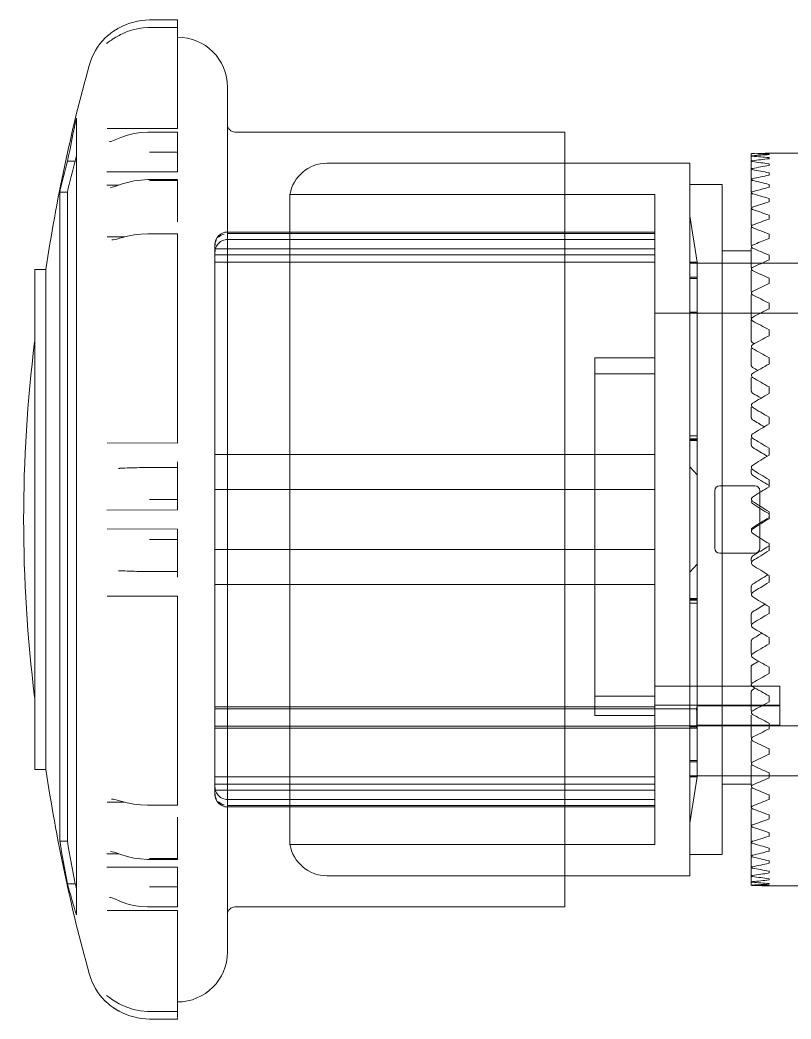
# Model space of a CAD drawing. Header units: millimetres. Extents: x -1052 to 3351, y 0 to 2015.
# Drawn here: x -228.444 to -227.987, y 1679.356 to 1679.947 of the extents above; entities that cross this region are included whole.
import ezdxf

# ---------------------------------------------------------------- set-up
doc = ezdxf.new("R2010")
doc.units = ezdxf.units.MM
doc.layers.add('@ New Renovation', color=7, linetype='Continuous')
doc.layers.add('AM_CL', color=7, linetype='Continuous', lineweight=15)
doc.layers.add('ZHA11-R-01-RSOLIDLINE！实线层', color=7, linetype='Continuous', lineweight=18)

# ---------------------------------------------------------------- blocks, each defined once
blk = doc.blocks.new('*X870')
at = {"layer": 'ZHA11-R-01-RSOLIDLINE！实线层', "color": 7, "linetype": 'Continuous'}
for p, q in [((-833.58, 1160.507), (-833.58, 1160.058)), ((-833.58, 1160.507), (-813.58, 1160.507)), ((-813.58, 1160.507), (-813.58, 1160.058)), ((-813.58, 1160.058), (-833.58, 1160.058)), ((-836.674, 1159.199), (-836.674, 1159.505)), ((-836.674, 1159.505), (-810.718, 1159.505)), ((-810.718, 1159.505), (-810.718, 1159.199)), ((-837.919, 1159.191), (-837.919, 1158.884)), ((-810.718, 1159.199), (-836.674, 1159.199)), ((-809.008, 1159.191), (-809.008, 1158.884)), ((-807.762, 1158.842), (-839.63, 1158.842)), ((-842.894, 1157.632), (-842.859, 1157.672)), ((-839.225, 1157.613), (-839.218, 1154.795)), ((-837.492, 1157.616), (-837.493, 1154.795)), ((-836.957, 1157.146), (-836.957, 1157.616)), ((-834.89, 1156.909), (-834.89, 1157.615)), ((-826.651, 1157.613), (-826.64, 1154.795)), ((-823.958, 1157.616), (-823.961, 1154.795)), ((-823.199, 1154.795), (-823.201, 1157.615)), ((-820.519, 1154.795), (-820.519, 1157.615)), ((-812.278, 1157.613), (-812.276, 1156.937)), ((-810.203, 1157.616), (-810.203, 1157.147)), ((-809.666, 1154.795), (-809.668, 1157.616)), ((-807.941, 1154.795), (-807.941, 1157.615)), ((-804.533, 1157.637), (-804.48, 1157.557)), ((-804.48, 1157.557), (-804.44, 1157.501)), ((-804.44, 1157.501), (-804.426, 1157.48)), ((-804.305, 1157.675), (-804.299, 1157.669)), ((-804.299, 1157.669), (-804.292, 1157.661)), ((-804.292, 1157.661), (-804.198, 1157.553)), ((-804.198, 1157.553), (-804.152, 1157.497)), ((-804.152, 1157.497), (-804.114, 1157.447)), ((-843.167, 1157.272), (-843.099, 1157.375)), ((-843.099, 1157.375), (-843.048, 1157.445)), ((-842.982, 1157.073), (-842.95, 1157.134)), ((-842.95, 1157.134), (-842.88, 1157.256)), ((-842.88, 1157.256), (-842.809, 1157.369)), ((-838.868, 1157.057), (-838.839, 1157.126)), ((-838.839, 1157.126), (-838.781, 1157.261)), ((-838.781, 1157.261), (-838.745, 1157.349)), ((-838.745, 1157.349), (-838.72, 1157.421)), ((-836.991, 1157.053), (-836.916, 1157.257)), ((-834.855, 1157.048), (-834.834, 1157.116)), ((-834.834, 1157.117), (-834.802, 1157.221)), ((-834.77, 1157.369), (-834.766, 1157.426)), ((-812.355, 1157.215), (-812.326, 1157.117)), ((-812.326, 1157.116), (-812.309, 1157.062)), ((-810.295, 1157.469), (-810.288, 1157.415)), ((-810.227, 1157.211), (-810.174, 1157.067)), ((-808.438, 1157.417), (-808.412, 1157.343)), ((-808.412, 1157.343), (-808.375, 1157.253)), ((-808.375, 1157.253), (-808.321, 1157.126)), ((-808.321, 1157.126), (-808.298, 1157.071)), ((-804.426, 1157.48), (-804.396, 1157.436)), ((-804.396, 1157.436), (-804.349, 1157.366)), ((-804.349, 1157.366), (-804.28, 1157.256)), ((-804.28, 1157.256), (-804.21, 1157.134)), ((-804.21, 1157.134), (-804.178, 1157.073)), ((-804.114, 1157.447), (-804.055, 1157.366)), ((-843.182, 1156.545), (-843.129, 1156.714)), ((-843.129, 1156.714), (-843.097, 1156.813)), ((-843.097, 1156.813), (-843.026, 1156.975)), ((-843.026, 1156.975), (-842.982, 1157.073)), ((-808.298, 1157.071), (-808.208, 1156.817)), ((-804.178, 1157.073), (-804.066, 1156.823)), ((-804.066, 1156.823), (-803.981, 1156.555)), ((-843.236, 1156.269), (-843.202, 1156.444)), ((-843.202, 1156.444), (-843.182, 1156.545)), ((-803.981, 1156.555), (-803.926, 1156.279)), ((-843.564, 1155.92), (-843.564, 1154.795)), ((-843.26, 1154.795), (-843.26, 1155.92)), ((-843.245, 1156.167), (-843.236, 1156.269)), ((-839.082, 1155.92), (-839.081, 1155.983)), ((-839.082, 1154.795), (-839.082, 1155.92)), ((-838.273, 1154.795), (-838.275, 1155.92)), ((-837.178, 1155.92), (-837.178, 1155.982)), ((-837.178, 1154.795), (-837.178, 1155.92)), ((-837.147, 1155.92), (-837.148, 1154.795)), ((-835.012, 1155.92), (-835.011, 1155.982)), ((-835.012, 1154.795), (-835.012, 1155.92)), ((-825.66, 1154.795), (-825.66, 1155.92)), ((-824.375, 1154.795), (-824.378, 1155.92)), ((-822.782, 1155.92), (-822.784, 1154.795)), ((-821.499, 1155.92), (-821.499, 1154.795)), ((-812.148, 1155.998), (-812.148, 1155.92)), ((-812.148, 1154.795), (-812.148, 1155.92)), ((-810.012, 1154.795), (-810.013, 1155.92)), ((-809.982, 1155.998), (-809.981, 1155.92)), ((-809.981, 1154.795), (-809.981, 1155.92)), ((-808.885, 1155.92), (-808.886, 1154.795)), ((-808.079, 1155.999), (-808.078, 1155.92)), ((-808.078, 1154.795), (-808.078, 1155.92)), ((-803.9, 1154.795), (-803.9, 1155.92)), ((-803.596, 1154.795), (-803.596, 1155.92)), ((-839.218, 1154.795), (-843.564, 1154.795)), ((-839.082, 1154.795), (-837.496, 1154.795)), ((-837.178, 1154.795), (-835.495, 1154.795)), ((-826.64, 1154.795), (-835.012, 1154.795)), ((-825.891, 1154.795), (-824.274, 1154.795)), ((-824.263, 1154.795), (-823.961, 1154.795)), ((-823.196, 1154.795), (-822.896, 1154.795)), ((-822.885, 1154.795), (-821.499, 1154.795)), ((-821.467, 1154.795), (-821.269, 1154.795)), ((-812.148, 1154.795), (-820.519, 1154.795)), ((-811.665, 1154.795), (-809.981, 1154.795)), ((-809.664, 1154.795), (-808.078, 1154.795)), ((-803.679, 1154.795), (-807.941, 1154.795)), ((-803.661, 1154.795), (-803.596, 1154.795)), ((-840.88, 1152.795), (-806.28, 1152.795)), ((-839.08, 1152.495), (-839.08, 1139.295)), ((-808.08, 1152.495), (-808.08, 1139.295)), ((-808.08, 1139.295), (-839.08, 1139.295)), ((-836.98, 1132.995), (-836.98, 1134.295)), ((-836.98, 1134.295), (-810.18, 1134.295)), ((-833.88, 1134.003), (-833.275, 1134.003)), ((-833.275, 1134.003), (-833.221, 1133.995)), ((-826.77, 1133.995), (-833.221, 1133.995)), ((-813.939, 1133.995), (-815.356, 1133.995)), ((-813.886, 1134.003), (-813.939, 1133.995)), ((-813.886, 1134.003), (-813.28, 1134.003)), ((-810.18, 1132.995), (-810.18, 1134.295)), ((-836.98, 1132.995), (-810.18, 1132.995)), ((-834.33, 1132.995), (-834.33, 1131.836)), ((-812.991, 1131.836), (-812.991, 1132.995)), ((-838.225, 1131.807), (-838.225, 1131.789)), ((-837.936, 1131.836), (-838.223, 1131.836)), ((-837.627, 1131.836), (-837.919, 1131.836)), ((-837.211, 1131.836), (-837.603, 1131.836)), ((-836.692, 1131.836), (-837.18, 1131.836)), ((-836.072, 1131.836), (-836.654, 1131.836)), ((-835.357, 1131.836), (-836.028, 1131.836)), ((-834.553, 1131.836), (-835.256, 1131.836)), ((-834.592, 1131.696), (-834.599, 1131.679)), ((-833.666, 1131.836), (-834.44, 1131.836)), ((-832.701, 1131.836), (-833.542, 1131.836)), ((-831.646, 1131.836), (-832.568, 1131.836)), ((-830.721, 1131.836), (-831.596, 1131.836)), ((-829.742, 1131.836), (-830.422, 1131.836)), ((-828.716, 1131.836), (-829.267, 1131.836)), ((-827.65, 1131.836), (-828.069, 1131.836)), ((-826.554, 1131.836), (-826.836, 1131.836)), ((-825.436, 1131.836), (-825.579, 1131.836)), ((-824.303, 1131.836), (-824.307, 1131.836)), ((-822.029, 1131.836), (-821.923, 1131.836)), ((-820.906, 1131.836), (-820.661, 1131.836)), ((-819.803, 1131.836), (-819.421, 1131.836)), ((-818.728, 1131.836), (-818.212, 1131.836)), ((-817.691, 1131.836), (-817.045, 1131.836)), ((-817.036, 1131.803), (-817.045, 1131.789)), ((-817.025, 1131.814), (-817.036, 1131.803)), ((-816.698, 1131.836), (-815.927, 1131.836)), ((-815.758, 1131.836), (-814.867, 1131.836)), ((-814.731, 1131.836), (-813.874, 1131.836)), ((-813.747, 1131.836), (-812.954, 1131.836)), ((-812.838, 1131.836), (-812.063, 1131.836)), ((-812.011, 1131.836), (-811.318, 1131.836)), ((-811.272, 1131.836), (-810.112, 1131.836)), ((-810.079, 1131.836), (-809.661, 1131.836)), ((-809.635, 1131.836), (-809.316, 1131.836)), ((-809.297, 1131.836), (-808.953, 1131.836)), ((-808.957, 1131.807), (-808.958, 1131.789)), ((-838.23, 1131.178), (-838.23, 1129.525)), ((-838.177, 1131.125), (-838.198, 1131.125)), ((-838.013, 1131.125), (-838.058, 1131.125)), ((-837.74, 1131.125), (-837.808, 1131.125)), ((-837.358, 1131.125), (-837.45, 1131.125)), ((-836.872, 1131.125), (-836.986, 1131.125)), ((-836.284, 1131.125), (-836.42, 1131.125)), ((-835.6, 1131.125), (-835.757, 1131.125)), ((-834.824, 1131.125), (-835, 1131.125)), ((-833.963, 1131.125), (-834.157, 1131.125)), ((-833.022, 1131.125), (-833.233, 1131.125)), ((-832.01, 1131.125), (-832.236, 1131.125)), ((-830.934, 1131.125), (-831.173, 1131.125)), ((-829.802, 1131.125), (-830.052, 1131.125)), ((-828.622, 1131.125), (-828.882, 1131.125)), ((-827.404, 1131.125), (-827.672, 1131.125)), ((-826.157, 1131.125), (-826.43, 1131.125)), ((-824.89, 1131.125), (-825.167, 1131.125)), ((-823.613, 1131.125), (-823.892, 1131.125)), ((-822.336, 1131.125), (-822.614, 1131.125)), ((-821.069, 1131.125), (-821.343, 1131.125)), ((-819.82, 1131.125), (-820.09, 1131.125)), ((-818.601, 1131.125), (-818.863, 1131.125)), ((-817.419, 1131.125), (-817.672, 1131.125)), ((-816.284, 1131.125), (-816.526, 1131.125)), ((-815.204, 1131.125), (-815.434, 1131.125)), ((-814.189, 1131.125), (-814.404, 1131.125)), ((-813.245, 1131.125), (-813.444, 1131.125)), ((-812.379, 1131.125), (-812.56, 1131.125)), ((-811.599, 1131.125), (-811.761, 1131.125)), ((-810.909, 1131.125), (-811.051, 1131.125)), ((-810.317, 1131.125), (-810.437, 1131.125)), ((-809.825, 1131.125), (-809.923, 1131.125)), ((-809.438, 1131.125), (-809.513, 1131.125)), ((-809.159, 1131.125), (-809.21, 1131.125)), ((-808.989, 1131.125), (-809.016, 1131.125)), ((-808.93, 1131.125), (-808.933, 1131.125)), ((-808.93, 1131.178), (-808.93, 1129.525))]:
    blk.add_line(p, q, dxfattribs=at)
at = {"layer": 'ZHA11-R-01-RSOLIDLINE！实线层', "color": 6, "linetype": 'Continuous'}
for p, q in [((-834.58, 1153.295), (-812.58, 1153.295)), ((-834.414, 1135.695), (-834.414, 1153.295)), ((-834.165, 1153.295), (-834.165, 1135.695)), ((-833.88, 1153.295), (-833.88, 1135.695)), ((-826.181, 1152.795), (-826.181, 1153.295)), ((-826.181, 1153.295), (-826.181, 1135.695)), ((-824.78, 1135.695), (-824.78, 1153.295)), ((-822.381, 1135.695), (-822.381, 1153.295)), ((-820.98, 1152.795), (-820.98, 1153.295)), ((-820.98, 1153.295), (-820.98, 1135.695)), ((-816.089, 1135.695), (-816.089, 1153.295)), ((-815.999, 1153.295), (-815.999, 1134.022)), ((-815.317, 1153.295), (-815.317, 1135.695)), ((-815.227, 1134.022), (-815.227, 1153.295)), ((-813.28, 1153.295), (-813.28, 1135.695)), ((-812.995, 1153.295), (-812.995, 1135.695)), ((-812.746, 1135.695), (-812.746, 1153.295)), ((-835.08, 1135.695), (-835.08, 1152.795)), ((-835.017, 1152.795), (-835.017, 1135.695)), ((-834.782, 1135.695), (-834.782, 1152.795)), ((-812.378, 1135.695), (-812.378, 1152.795)), ((-812.143, 1152.795), (-812.143, 1135.695)), ((-812.08, 1135.695), (-812.08, 1152.795)), ((-836.58, 1150.295), (-836.58, 1135.695)), ((-836.58, 1150.295), (-810.58, 1150.295)), ((-810.58, 1150.295), (-810.58, 1135.695)), ((-837.83, 1148.816), (-837.83, 1134.295)), ((-809.33, 1148.816), (-809.33, 1134.295)), ((-830.05, 1135.695), (-830.05, 1138.095)), ((-830.05, 1138.095), (-815.737, 1138.095)), ((-829.414, 1138.095), (-829.414, 1135.695)), ((-816.508, 1135.695), (-816.508, 1138.095)), ((-815.737, 1138.095), (-815.737, 1135.695)), ((-836.58, 1135.695), (-810.58, 1135.695)), ((-831.83, 1135.695), (-831.83, 1128.495)), ((-816.918, 1135.695), (-816.918, 1130.695)), ((-816.147, 1130.695), (-816.147, 1135.695)), ((-815.33, 1135.695), (-815.33, 1128.495)), ((-809.33, 1134.295), (-837.83, 1134.295)), ((-833.88, 1134.003), (-835.73, 1134.295)), ((-833.88, 1134.295), (-833.88, 1134.003)), ((-833.83, 1134.295), (-833.83, 1129.795)), ((-833.275, 1134.295), (-833.275, 1134.003)), ((-831.88, 1134.003), (-833.275, 1134.003)), ((-833.221, 1133.995), (-833.221, 1134.295)), ((-831.88, 1134.295), (-831.88, 1133.999)), ((-826.927, 1134.295), (-826.927, 1134.003)), ((-826.927, 1134.003), (-820.233, 1134.003)), ((-826.806, 1134.003), (-826.806, 1134.295)), ((-826.743, 1134), (-826.806, 1134.003)), ((-826.77, 1133.995), (-826.77, 1134.295)), ((-826.743, 1134.295), (-826.743, 1134)), ((-825.69, 1134.295), (-825.369, 1134.003)), ((-821.792, 1133.995), (-825.369, 1133.995)), ((-821.792, 1134.003), (-821.471, 1134.295)), ((-820.418, 1134.295), (-820.418, 1134)), ((-820.418, 1134), (-820.355, 1134.003)), ((-820.39, 1133.995), (-820.39, 1134.295)), ((-820.39, 1133.995), (-816.127, 1133.995)), ((-820.355, 1134.003), (-820.355, 1134.295)), ((-820.233, 1134.295), (-820.233, 1134.003)), ((-815.999, 1134.022), (-816.127, 1133.995)), ((-816.127, 1133.995), (-816.127, 1130.695)), ((-815.356, 1133.995), (-815.227, 1134.022)), ((-815.356, 1130.695), (-815.356, 1133.995)), ((-815.28, 1134.295), (-815.28, 1133.998)), ((-813.886, 1134.003), (-815.28, 1134.003)), ((-813.939, 1133.995), (-813.939, 1134.295)), ((-813.886, 1134.295), (-813.886, 1134.003)), ((-813.33, 1134.295), (-813.33, 1129.795)), ((-813.28, 1134.295), (-813.28, 1134.003)), ((-813.28, 1134.003), (-811.43, 1134.295)), ((-824.731, 1133.295), (-822.431, 1133.295)), ((-824.931, 1133.095), (-824.931, 1131.695)), ((-822.231, 1133.095), (-822.231, 1131.695)), ((-822.431, 1131.495), (-824.731, 1131.495)), ((-815.356, 1130.695), (-816.918, 1130.695))]:
    blk.add_line(p, q, dxfattribs=at)
at = {"layer": 'ZHA11-R-01-RSOLIDLINE！实线层', "color": 7, "linetype": 'Continuous'}
for points in [[(-843.048, 1157.445), (-843.036, 1157.461), (-843.023, 1157.477), (-843.011, 1157.493), (-842.999, 1157.508), (-842.987, 1157.523), (-842.975, 1157.538), (-842.963, 1157.552), (-842.952, 1157.565), (-842.942, 1157.578), (-842.931, 1157.59), (-842.921, 1157.601), (-842.912, 1157.612), (-842.894, 1157.632)], [(-842.809, 1157.369), (-842.793, 1157.394), (-842.776, 1157.418), (-842.76, 1157.442), (-842.745, 1157.465), (-842.73, 1157.487), (-842.674, 1157.566)], [(-842.674, 1157.566), (-842.663, 1157.582), (-842.652, 1157.598), (-842.643, 1157.611), (-842.636, 1157.623), (-842.63, 1157.631), (-842.629, 1157.634)], [(-838.72, 1157.421), (-838.704, 1157.479), (-838.699, 1157.514)], [(-808.461, 1157.514), (-808.455, 1157.477), (-808.438, 1157.417)], [(-843.25, 1157.135), (-843.238, 1157.155), (-843.226, 1157.176), (-843.214, 1157.198), (-843.201, 1157.218), (-843.189, 1157.239), (-843.176, 1157.259), (-843.167, 1157.272)], [(-836.916, 1157.257), (-836.891, 1157.336), (-836.874, 1157.404)], [(-836.874, 1157.404), (-836.866, 1157.459), (-836.865, 1157.478)], [(-834.802, 1157.221), (-834.783, 1157.299), (-834.77, 1157.369)], [(-812.393, 1157.429), (-812.389, 1157.367), (-812.376, 1157.296), (-812.355, 1157.215)], [(-810.288, 1157.415), (-810.265, 1157.324), (-810.227, 1157.211)], [(-804.055, 1157.366), (-804.045, 1157.351), (-804.035, 1157.337), (-804.025, 1157.322), (-804.015, 1157.307), (-804.005, 1157.292), (-803.995, 1157.276), (-803.986, 1157.261), (-803.976, 1157.245), (-803.966, 1157.23), (-803.956, 1157.214), (-803.947, 1157.197), (-803.937, 1157.181), (-803.927, 1157.165), (-803.918, 1157.148), (-803.91, 1157.135)], [(-839.081, 1155.983), (-839.064, 1156.26), (-839.022, 1156.535), (-838.956, 1156.801), (-838.868, 1157.057)], [(-837.178, 1155.982), (-837.162, 1156.259), (-837.126, 1156.532), (-837.068, 1156.798), (-836.991, 1157.053)], [(-835.011, 1155.982), (-834.998, 1156.257), (-834.968, 1156.529), (-834.92, 1156.794), (-834.855, 1157.048)], [(-812.309, 1157.062), (-812.243, 1156.809), (-812.194, 1156.545), (-812.162, 1156.273), (-812.148, 1155.998)], [(-810.174, 1157.067), (-810.095, 1156.813), (-810.037, 1156.548), (-809.999, 1156.275), (-809.982, 1155.998)], [(-808.208, 1156.817), (-808.141, 1156.551), (-808.098, 1156.277), (-808.079, 1155.999)], [(-843.26, 1155.92), (-843.259, 1155.983), (-843.245, 1156.167)], [(-803.926, 1156.279), (-803.901, 1155.999), (-803.9, 1155.92)], [(-817.691, 1131.836), (-817.706, 1131.835), (-817.72, 1131.831), (-817.734, 1131.824), (-817.747, 1131.814), (-817.758, 1131.803), (-817.767, 1131.789)], [(-816.969, 1131.836), (-816.984, 1131.835), (-816.998, 1131.831), (-817.012, 1131.824), (-817.025, 1131.814)], [(-816.893, 1131.789), (-816.902, 1131.803), (-816.913, 1131.814), (-816.926, 1131.824), (-816.94, 1131.831), (-816.954, 1131.835), (-816.969, 1131.836)]]:
    blk.add_lwpolyline(points, dxfattribs=at)
for centre, radius, start, end in [((-823.58, 1103.416), 57.535, 82.90876, 97.09124), ((-823.58, 1092.629), 68.167, 98.43569, 105.45595), ((-823.58, 1092.629), 68.167, 74.54405, 81.56431), ((-830.534, 1132.492), 27.703, 102.8059, 105.4625), ((-818.891, 1110.106), 50.071, 78.6156, 80.6058), ((-828.755, 1109.916), 50.12, 100.5355, 102.5315), ((-830.531, 1132.3), 27.592, 102.8628, 105.5308), ((-818.892, 1110.022), 49.852, 78.5642, 80.5634), ((-815.939, 1132.063), 28, 73.0202, 75.6674), ((-828.778, 1109.952), 49.779, 100.5822, 100.8403), ((-815.87, 1132.14), 27.611, 75.265, 75.6089), ((-841.08, 1155.92), 2.5, 105.456, 135.0995), ((-806.08, 1155.92), 2.5, 44.9005, 74.544), ((-842.78, 1157.615), 0.1, 135.0995, 152.1935), ((-804.38, 1157.615), 0.1, 27.8066, 44.9005), ((-809.203, 1156.134), 16.452, 176.6839, 177.3146), ((-827.118, 1157.16), 1.491, 359.1254, 359.9294), ((-820.04, 1157.16), 1.492, 180.0724, 180.8757), ((-837.942, 1156.135), 16.438, 2.6864, 3.3181), ((-805.136, 1155.958), 20.523, 177.3561, 179.5414), ((-842.011, 1155.958), 20.511, 0.4586, 2.6452), ((-802.773, 1155.921), 22.886, 179.494, 180.0004), ((-844.378, 1155.921), 22.878, 359.9995, 0.5058), ((-840.88, 1154.795), 2, 180, 270), ((-806.28, 1154.795), 2, 270, 0), ((-839.38, 1152.495), 0.3, 0, 90), ((-807.78, 1152.495), 0.3, 90, 180)]:
    blk.add_arc(centre, radius, start, end, dxfattribs=at)
at = {"layer": 'ZHA11-R-01-RSOLIDLINE！实线层', "color": 6, "linetype": 'Continuous'}
for centre, radius, start, end in [((-834.58, 1152.795), 0.5, 90, 180), ((-812.58, 1152.795), 0.5, 0, 90), ((-836.33, 1148.816), 1.5, 99.5911, 180), ((-810.83, 1148.816), 1.5, 0, 80.4089), ((-823.203, 1206.581), 72.674, 267.06283, 267.18692), ((-823.957, 1206.581), 72.674, 272.81308, 272.93717), ((-815.613, 1161.259), 27.24, 269.1888, 270.8112), ((-824.731, 1133.095), 0.2, 90, 180), ((-822.431, 1133.095), 0.2, 0, 90), ((-824.731, 1131.695), 0.2, 180, 270), ((-822.431, 1131.695), 0.2, 270, 0)]:
    blk.add_arc(centre, radius, start, end, dxfattribs=at)
at = {"layer": 'ZHA11-R-01-RSOLIDLINE！实线层', "color": 7, "linetype": 'Continuous'}
for major_axis, ratio, start_param, end_param in [((0.765, 23.435), 0.624276, 1.606419, 1.623057), ((-0.765, 23.435), 0.624276, 1.556202, 1.58455), ((2.809, 23.376), 0.615079, 1.650353, 1.678701), ((-2.809, 23.376), 0.615079, 1.502817, 1.531165), ((4.693, 23.272), 0.596329, 1.696263, 1.724611), ((-4.693, 23.272), 0.596329, 1.456906, 1.485254), ((6.357, 23.158), 0.569934, 1.731786, 1.760134), ((-6.357, 23.158), 0.569934, 1.421384, 1.449731), ((7.791, 23.062), 0.537967, 1.756355, 1.784703), ((-7.791, 23.062), 0.537967, 1.396814, 1.425162), ((9.011, 22.999), 0.502233, 1.770881, 1.799229), ((-9.011, 22.999), 0.502233, 1.382289, 1.410637), ((10.048, 22.971), 0.464122, 1.776867, 1.805215), ((-10.048, 22.971), 0.464122, 1.376302, 1.40465), ((10.929, 22.976), 0.424619, 1.775881, 1.804229), ((-10.929, 22.976), 0.424619, 1.377289, 1.405637), ((11.68, 23.006), 0.384392, 1.774038, 1.79766), ((11.68, 23.006), 0.384392, 1.769313, 1.773302), ((-11.68, 23.006), 0.384392, 1.383857, 1.412205), ((12.32, 23.054), 0.343873, 1.758318, 1.786666), ((-12.32, 23.054), 0.343873, 1.394852, 1.4232), ((12.864, 23.113), 0.303331, 1.743827, 1.772175), ((-12.864, 23.113), 0.303331, 1.409343, 1.437691), ((13.323, 23.177), 0.262922, 1.726583, 1.754931), ((-13.323, 23.177), 0.262922, 1.426587, 1.454935), ((13.705, 23.24), 0.222726, 1.707181, 1.735529), ((-11.867, 20.646), 0.262922, 1.427296, 1.430772), ((-13.705, 23.24), 0.222726, 1.445989, 1.474337), ((14.017, 23.3), 0.18277, 1.686102, 1.71445), ((-12.208, 20.702), 0.222726, 1.446699, 1.457309), ((-14.017, 23.3), 0.18277, 1.467067, 1.495415), ((-12.487, 20.755), 0.18277, 1.467777, 1.484467), ((14.264, 23.351), 0.143046, 1.663744, 1.692092), ((-14.264, 23.351), 0.143046, 1.489425, 1.517773), ((-12.706, 20.801), 0.143046, 1.490135, 1.512771), ((14.448, 23.392), 0.103525, 1.640441, 1.668789), ((-14.448, 23.392), 0.103525, 1.512728, 1.541076), ((-12.87, 20.837), 0.103525, 1.513438, 1.541699), ((14.573, 23.421), 0.06416, 1.616484, 1.644832), ((-14.573, 23.421), 0.06416, 1.536685, 1.565033), ((-12.981, 20.863), 0.06416, 1.537395, 1.569221), ((14.638, 23.437), 0.024896, 1.592133, 1.620481), ((-14.638, 23.437), 0.024896, 1.561036, 1.589384), ((-13.04, 20.877), 0.024896, 1.561746, 1.593571), ((13.047, 20.879), 0.014328, 4.683018, 4.714843), ((14.646, 23.439), 0.014328, 4.687205, 4.715553), ((-14.646, 23.439), 0.014328, 4.6693, 4.697648), ((13.002, 20.868), 0.053575, 4.707433, 4.739258), ((14.596, 23.427), 0.053575, 4.71162, 4.739968), ((-14.596, 23.427), 0.053575, 4.644885, 4.673233), ((12.905, 20.846), 0.092907, 4.7336, 4.763346), ((14.488, 23.401), 0.092907, 4.735708, 4.764056), ((-14.488, 23.401), 0.092907, 4.620797, 4.649145), ((12.756, 20.812), 0.132381, 4.76269, 4.786852), ((14.32, 23.363), 0.132381, 4.759214, 4.787562), ((-14.32, 23.363), 0.132381, 4.597291, 4.625639), ((12.551, 20.768), 0.172046, 4.791172, 4.809496), ((14.09, 23.314), 0.172046, 4.781858, 4.810206), ((-14.09, 23.314), 0.172046, 4.574648, 4.602996), ((12.289, 20.717), 0.211937, 4.81884, 4.830955), ((13.796, 23.257), 0.211937, 4.803317, 4.831665), ((-13.796, 23.257), 0.211937, 4.553188, 4.581536), ((11.966, 20.661), 0.25207, 4.845547, 4.850852), ((13.433, 23.194), 0.25207, 4.823214, 4.851562), ((-13.433, 23.194), 0.25207, 4.533291, 4.561639), ((12.995, 23.13), 0.292427, 4.841093, 4.869441), ((-12.995, 23.13), 0.292427, 4.515413, 4.54376), ((12.475, 23.069), 0.332945, 4.856392, 4.88474), ((-12.475, 23.069), 0.332945, 4.500114, 4.528462), ((11.862, 23.017), 0.373491, 4.868411, 4.896759), ((-11.862, 23.017), 0.373491, 4.488094, 4.516442), ((11.143, 22.982), 0.413831, 4.876276, 4.904624), ((-11.143, 22.982), 0.413831, 4.480229, 4.508577), ((10.299, 22.97), 0.453584, 4.878894, 4.907242), ((-10.299, 22.97), 0.453584, 4.477612, 4.505959), ((9.307, 22.988), 0.492152, 4.874935, 4.903283), ((-9.307, 22.988), 0.492152, 4.481571, 4.509918), ((8.139, 23.042), 0.528645, 4.862867, 4.891215), ((-8.139, 23.042), 0.528645, 4.493638, 4.521986), ((6.766, 23.13), 0.561788, 4.841131, 4.869479), ((-6.766, 23.13), 0.561788, 4.515374, 4.543722), ((5.164, 23.241), 0.589883, 4.808584, 4.836932), ((-5.164, 23.241), 0.589883, 4.547922, 4.57627), ((3.336, 23.351), 0.610897, 4.765294, 4.793642), ((-3.336, 23.351), 0.610897, 4.591212, 4.619559), ((1.326, 23.425), 0.622822, 4.713488, 4.741836), ((-1.326, 23.425), 0.622822, 4.643017, 4.671365), ((-0.765, 23.435), 0.624276, 4.660128, 4.686218), ((1.326, 23.425), 0.622822, 1.635445, 1.640168)]:
    blk.add_ellipse((-823.58, 1131.925), major_axis=major_axis, ratio=ratio, start_param=start_param, end_param=end_param, dxfattribs=at)
for points in [[(-843.25, 1157.135), (-843.453, 1156.769), (-843.564, 1156.339), (-843.564, 1155.92)], [(-803.596, 1155.92), (-803.596, 1156.339), (-803.708, 1156.769), (-803.911, 1157.135)]]:
    blk.add_open_spline(points, degree=3, dxfattribs=at)
for points, knots in [([(-825.627, 1157.137), (-825.627, 1157.128), (-825.627, 1157.111), (-825.628, 1157.095), (-825.628, 1157.086)], [0, 0, 0, 0, 0.025311, 0.05074583, 0.05074583, 0.05074583, 0.05074583]), ([(-821.533, 1157.137), (-821.532, 1157.128), (-821.532, 1157.111), (-821.531, 1157.095), (-821.531, 1157.086)], [0, 0, 0, 0, 0.02531267, 0.05074773, 0.05074773, 0.05074773, 0.05074773]), ([(-833.88, 1134.003), (-833.79, 1134.004), (-833.584, 1134.003), (-833.377, 1134.002), (-833.261, 1134.001)], [0, 0, 0, 0, 0.2706829, 0.618927, 0.618927, 0.618927, 0.618927]), ([(-833.235, 1133.997), (-832.968, 1133.996), (-832.342, 1133.995), (-831.271, 1133.995), (-829.952, 1133.995), (-828.423, 1133.995), (-827.338, 1133.995), (-826.77, 1133.995)], [0, 0, 0, 0, 0.800306, 1.878531, 3.212499, 4.758337, 6.465204, 6.465204, 6.465204, 6.465204]), ([(-815.356, 1133.995), (-815.17, 1133.995), (-814.826, 1133.995), (-814.349, 1133.995), (-814.058, 1133.996), (-813.925, 1133.997)], [0, 0, 0, 0, 0.557698, 1.031569, 1.430379, 1.430379, 1.430379, 1.430379]), ([(-813.899, 1134.001), (-813.783, 1134.002), (-813.577, 1134.003), (-813.37, 1134.004), (-813.28, 1134.003)], [0, 0, 0, 0, 0.3481684, 0.6186947, 0.6186947, 0.6186947, 0.6186947]), ([(-838.223, 1131.825), (-838.224, 1131.825), (-838.223, 1131.816), (-838.225, 1131.812), (-838.225, 1131.807)], [0, 0, 0, 0, 0.00477516, 0.01870298, 0.01870298, 0.01870298, 0.01870298]), ([(-838.222, 1131.823), (-838.222, 1131.824), (-838.222, 1131.825), (-838.222, 1131.825), (-838.223, 1131.825)], [0, 0, 0, 0, 0.001498053, 0.002118272, 0.002118272, 0.002118272, 0.002118272]), ([(-838.22, 1131.789), (-838.22, 1131.797), (-838.22, 1131.808), (-838.221, 1131.82), (-838.222, 1131.823)], [0, 0, 0, 0, 0.02237467, 0.0341356, 0.0341356, 0.0341356, 0.0341356]), ([(-838.126, 1131.825), (-838.13, 1131.825), (-838.134, 1131.809), (-838.136, 1131.798), (-838.136, 1131.789)], [0, 0, 0, 0, 0.01090449, 0.03856636, 0.03856636, 0.03856636, 0.03856636]), ([(-838.123, 1131.823), (-838.124, 1131.824), (-838.125, 1131.825), (-838.126, 1131.825), (-838.126, 1131.825)], [0, 0, 0, 0, 0.002022551, 0.003540601, 0.003540601, 0.003540601, 0.003540601]), ([(-838.116, 1131.789), (-838.117, 1131.797), (-838.118, 1131.808), (-838.121, 1131.82), (-838.123, 1131.823)], [0, 0, 0, 0, 0.02261314, 0.03510981, 0.03510981, 0.03510981, 0.03510981]), ([(-837.919, 1131.825), (-837.924, 1131.825), (-837.934, 1131.811), (-837.935, 1131.799), (-837.936, 1131.789)], [0, 0, 0, 0, 0.0137826, 0.04205833, 0.04205833, 0.04205833, 0.04205833]), ([(-837.914, 1131.823), (-837.915, 1131.824), (-837.916, 1131.825), (-837.918, 1131.825), (-837.919, 1131.825)], [0, 0, 0, 0, 0.002830157, 0.005350152, 0.005350152, 0.005350152, 0.005350152]), ([(-837.902, 1131.789), (-837.903, 1131.797), (-837.905, 1131.809), (-837.911, 1131.821), (-837.914, 1131.823)], [0, 0, 0, 0, 0.02305235, 0.03695721, 0.03695721, 0.03695721, 0.03695721]), ([(-837.603, 1131.825), (-837.609, 1131.825), (-837.622, 1131.814), (-837.626, 1131.799), (-837.627, 1131.789)], [0, 0, 0, 0, 0.01721825, 0.04638826, 0.04638826, 0.04638826, 0.04638826]), ([(-837.578, 1131.789), (-837.58, 1131.799), (-837.583, 1131.814), (-837.597, 1131.825), (-837.603, 1131.825)], [0, 0, 0, 0, 0.02923289, 0.04650262, 0.04650262, 0.04650262, 0.04650262]), ([(-837.206, 1131.806), (-837.207, 1131.803), (-837.209, 1131.798), (-837.211, 1131.792), (-837.211, 1131.789)], [0, 0, 0, 0, 0.00809439, 0.01710074, 0.01710074, 0.01710074, 0.01710074]), ([(-837.18, 1131.825), (-837.185, 1131.825), (-837.196, 1131.821), (-837.203, 1131.811), (-837.206, 1131.806)], [0, 0, 0, 0, 0.01505137, 0.03418661, 0.03418661, 0.03418661, 0.03418661]), ([(-837.148, 1131.789), (-837.151, 1131.799), (-837.157, 1131.816), (-837.173, 1131.825), (-837.18, 1131.825)], [0, 0, 0, 0, 0.03036797, 0.05127604, 0.05127604, 0.05127604, 0.05127604]), ([(-836.692, 1131.789), (-836.689, 1131.799), (-836.68, 1131.817), (-836.661, 1131.825), (-836.653, 1131.825)], [0, 0, 0, 0, 0.03158779, 0.05610409, 0.05610409, 0.05610409, 0.05610409]), ([(-836.653, 1131.825), (-836.648, 1131.825), (-836.635, 1131.822), (-836.626, 1131.813), (-836.623, 1131.807)], [0, 0, 0, 0, 0.01722833, 0.03702952, 0.03702952, 0.03702952, 0.03702952]), ([(-836.623, 1131.807), (-836.621, 1131.804), (-836.618, 1131.799), (-836.616, 1131.793), (-836.615, 1131.789)], [0, 0, 0, 0, 0.00920775, 0.01937462, 0.01937462, 0.01937462, 0.01937462]), ([(-836.063, 1131.807), (-836.065, 1131.805), (-836.068, 1131.799), (-836.071, 1131.793), (-836.072, 1131.789)], [0, 0, 0, 0, 0.00960704, 0.02002187, 0.02002187, 0.02002187, 0.02002187]), ([(-836.055, 1131.816), (-836.056, 1131.814), (-836.059, 1131.812), (-836.062, 1131.809), (-836.063, 1131.807)], [0, 0, 0, 0, 0.00578067, 0.01178201, 0.01178201, 0.01178201, 0.01178201]), ([(-836.027, 1131.825), (-836.032, 1131.825), (-836.042, 1131.824), (-836.051, 1131.819), (-836.055, 1131.816)], [0, 0, 0, 0, 0.01447794, 0.02953404, 0.02953404, 0.02953404, 0.02953404]), ([(-835.983, 1131.789), (-835.986, 1131.8), (-835.998, 1131.818), (-836.018, 1131.825), (-836.027, 1131.825)], [0, 0, 0, 0, 0.03309255, 0.06124422, 0.06124422, 0.06124422, 0.06124422]), ([(-835.347, 1131.807), (-835.349, 1131.805), (-835.353, 1131.799), (-835.356, 1131.793), (-835.357, 1131.789)], [0, 0, 0, 0, 0.01000301, 0.02064423, 0.02064423, 0.02064423, 0.02064423]), ([(-835.307, 1131.825), (-835.314, 1131.825), (-835.329, 1131.822), (-835.342, 1131.813), (-835.347, 1131.807)], [0, 0, 0, 0, 0.02239784, 0.04556536, 0.04556536, 0.04556536, 0.04556536]), ([(-835.256, 1131.789), (-835.26, 1131.8), (-835.274, 1131.819), (-835.296, 1131.825), (-835.307, 1131.825)], [0, 0, 0, 0, 0.03457142, 0.06616375, 0.06616375, 0.06616375, 0.06616375]), ([(-834.542, 1131.807), (-834.544, 1131.805), (-834.549, 1131.799), (-834.552, 1131.793), (-834.553, 1131.789)], [0, 0, 0, 0, 0.01040386, 0.02127844, 0.02127844, 0.02127844, 0.02127844]), ([(-834.497, 1131.825), (-834.505, 1131.825), (-834.522, 1131.822), (-834.536, 1131.813), (-834.542, 1131.807)], [0, 0, 0, 0, 0.02480477, 0.04968191, 0.04968191, 0.04968191, 0.04968191]), ([(-834.44, 1131.789), (-834.445, 1131.8), (-834.461, 1131.819), (-834.485, 1131.825), (-834.497, 1131.825)], [0, 0, 0, 0, 0.03606049, 0.07090368, 0.07090368, 0.07090368, 0.07090368]), ([(-833.653, 1131.807), (-833.656, 1131.805), (-833.66, 1131.799), (-833.664, 1131.793), (-833.666, 1131.789)], [0, 0, 0, 0, 0.01079755, 0.02190521, 0.02190521, 0.02190521, 0.02190521]), ([(-833.604, 1131.825), (-833.613, 1131.825), (-833.631, 1131.822), (-833.647, 1131.813), (-833.653, 1131.807)], [0, 0, 0, 0, 0.02703786, 0.05354547, 0.05354547, 0.05354547, 0.05354547]), ([(-833.542, 1131.789), (-833.547, 1131.801), (-833.566, 1131.82), (-833.591, 1131.825), (-833.604, 1131.825)], [0, 0, 0, 0, 0.03751599, 0.07538289, 0.07538289, 0.07538289, 0.07538289]), ([(-832.687, 1131.807), (-832.69, 1131.805), (-832.695, 1131.799), (-832.699, 1131.793), (-832.701, 1131.789)], [0, 0, 0, 0, 0.01117351, 0.02250714, 0.02250714, 0.02250714, 0.02250714]), ([(-832.634, 1131.825), (-832.644, 1131.825), (-832.663, 1131.823), (-832.68, 1131.813), (-832.687, 1131.807)], [0, 0, 0, 0, 0.02907711, 0.05710455, 0.05710455, 0.05710455, 0.05710455]), ([(-832.568, 1131.789), (-832.573, 1131.801), (-832.594, 1131.82), (-832.621, 1131.825), (-832.634, 1131.825)], [0, 0, 0, 0, 0.03889993, 0.0795325, 0.0795325, 0.0795325, 0.0795325]), ([(-831.653, 1131.807), (-831.656, 1131.805), (-831.661, 1131.799), (-831.665, 1131.793), (-831.667, 1131.789)], [0, 0, 0, 0, 0.01152261, 0.02306888, 0.02306888, 0.02306888, 0.02306888]), ([(-831.62, 1131.823), (-831.626, 1131.821), (-831.638, 1131.817), (-831.648, 1131.811), (-831.653, 1131.807)], [0, 0, 0, 0, 0.01837365, 0.03609967, 0.03609967, 0.03609967, 0.03609967]), ([(-831.596, 1131.825), (-831.6, 1131.825), (-831.608, 1131.825), (-831.616, 1131.824), (-831.62, 1131.823)], [0, 0, 0, 0, 0.01218935, 0.02426819, 0.02426819, 0.02426819, 0.02426819]), ([(-831.525, 1131.789), (-831.531, 1131.801), (-831.554, 1131.82), (-831.582, 1131.825), (-831.596, 1131.825)], [0, 0, 0, 0, 0.04017981, 0.08329383, 0.08329383, 0.08329383, 0.08329383]), ([(-830.701, 1131.823), (-830.704, 1131.824), (-830.711, 1131.825), (-830.717, 1131.825), (-830.721, 1131.825)], [0, 0, 0, 0, 0.0100186, 0.0200965, 0.0200965, 0.0200965, 0.0200965]), ([(-830.65, 1131.789), (-830.654, 1131.798), (-830.67, 1131.814), (-830.69, 1131.821), (-830.701, 1131.823)], [0, 0, 0, 0, 0.03085684, 0.06334276, 0.06334276, 0.06334276, 0.06334276]), ([(-830.538, 1131.817), (-830.545, 1131.815), (-830.558, 1131.807), (-830.568, 1131.796), (-830.572, 1131.789)], [0, 0, 0, 0, 0.02259581, 0.04429284, 0.04429284, 0.04429284, 0.04429284]), ([(-830.497, 1131.825), (-830.504, 1131.825), (-830.518, 1131.824), (-830.532, 1131.82), (-830.538, 1131.817)], [0, 0, 0, 0, 0.02151786, 0.04243831, 0.04243831, 0.04243831, 0.04243831]), ([(-830.422, 1131.789), (-830.429, 1131.801), (-830.453, 1131.821), (-830.482, 1131.825), (-830.497, 1131.825)], [0, 0, 0, 0, 0.04132823, 0.08661714, 0.08661714, 0.08661714, 0.08661714]), ([(-829.667, 1131.789), (-829.673, 1131.801), (-829.698, 1131.821), (-829.727, 1131.825), (-829.742, 1131.825)], [0, 0, 0, 0, 0.04133235, 0.08662299, 0.08662299, 0.08662299, 0.08662299]), ([(-829.388, 1131.817), (-829.396, 1131.815), (-829.409, 1131.807), (-829.419, 1131.796), (-829.423, 1131.789)], [0, 0, 0, 0, 0.02331896, 0.04540788, 0.04540788, 0.04540788, 0.04540788]), ([(-829.345, 1131.825), (-829.353, 1131.825), (-829.367, 1131.824), (-829.382, 1131.82), (-829.388, 1131.817)], [0, 0, 0, 0, 0.02243153, 0.04417838, 0.04417838, 0.04417838, 0.04417838]), ([(-829.267, 1131.789), (-829.274, 1131.802), (-829.3, 1131.821), (-829.33, 1131.825), (-829.345, 1131.825)], [0, 0, 0, 0, 0.04232239, 0.08946072, 0.08946072, 0.08946072, 0.08946072]), ([(-828.638, 1131.789), (-828.645, 1131.802), (-828.67, 1131.821), (-828.7, 1131.825), (-828.716, 1131.825)], [0, 0, 0, 0, 0.04232588, 0.08946565, 0.08946565, 0.08946565, 0.08946565]), ([(-828.194, 1131.817), (-828.202, 1131.815), (-828.215, 1131.807), (-828.226, 1131.796), (-828.23, 1131.789)], [0, 0, 0, 0, 0.02391418, 0.04632996, 0.04632996, 0.04632996, 0.04632996]), ([(-828.149, 1131.825), (-828.157, 1131.825), (-828.172, 1131.824), (-828.187, 1131.82), (-828.194, 1131.817)], [0, 0, 0, 0, 0.02317644, 0.04559902, 0.04559902, 0.04559902, 0.04559902]), ([(-828.069, 1131.789), (-828.076, 1131.802), (-828.103, 1131.821), (-828.133, 1131.825), (-828.149, 1131.825)], [0, 0, 0, 0, 0.0431438, 0.09179035, 0.09179035, 0.09179035, 0.09179035]), ([(-827.57, 1131.789), (-827.577, 1131.802), (-827.604, 1131.821), (-827.634, 1131.825), (-827.65, 1131.825)], [0, 0, 0, 0, 0.04314659, 0.09179428, 0.09179428, 0.09179428, 0.09179428]), ([(-826.965, 1131.817), (-826.972, 1131.815), (-826.986, 1131.807), (-826.998, 1131.796), (-827.001, 1131.789)], [0, 0, 0, 0, 0.02437344, 0.04704416, 0.04704416, 0.04704416, 0.04704416]), ([(-826.919, 1131.825), (-826.927, 1131.825), (-826.942, 1131.824), (-826.958, 1131.82), (-826.965, 1131.817)], [0, 0, 0, 0, 0.02374675, 0.04668794, 0.04668794, 0.04668794, 0.04668794]), ([(-826.836, 1131.789), (-826.844, 1131.802), (-826.871, 1131.821), (-826.902, 1131.825), (-826.919, 1131.825)], [0, 0, 0, 0, 0.04377791, 0.09357885, 0.09357885, 0.09357885, 0.09357885]), ([(-826.472, 1131.789), (-826.479, 1131.802), (-826.507, 1131.821), (-826.538, 1131.825), (-826.554, 1131.825)], [0, 0, 0, 0, 0.04377996, 0.09358173, 0.09358173, 0.09358173, 0.09358173]), ([(-825.71, 1131.817), (-825.717, 1131.815), (-825.732, 1131.807), (-825.743, 1131.796), (-825.747, 1131.789)], [0, 0, 0, 0, 0.02469074, 0.04753933, 0.04753933, 0.04753933, 0.04753933]), ([(-825.663, 1131.825), (-825.671, 1131.825), (-825.687, 1131.824), (-825.702, 1131.82), (-825.71, 1131.817)], [0, 0, 0, 0, 0.02413801, 0.04743582, 0.04743582, 0.04743582, 0.04743582]), ([(-825.579, 1131.789), (-825.587, 1131.802), (-825.615, 1131.821), (-825.646, 1131.825), (-825.663, 1131.825)], [0, 0, 0, 0, 0.04421394, 0.09480588, 0.09480588, 0.09480588, 0.09480588]), ([(-825.352, 1131.789), (-825.359, 1131.802), (-825.387, 1131.821), (-825.419, 1131.825), (-825.436, 1131.825)], [0, 0, 0, 0, 0.0442152, 0.09480766, 0.09480766, 0.09480766, 0.09480766]), ([(-824.438, 1131.817), (-824.446, 1131.815), (-824.46, 1131.807), (-824.472, 1131.796), (-824.476, 1131.789)], [0, 0, 0, 0, 0.02486205, 0.0478079, 0.0478079, 0.0478079, 0.0478079]), ([(-824.391, 1131.825), (-824.399, 1131.825), (-824.415, 1131.824), (-824.431, 1131.82), (-824.438, 1131.817)], [0, 0, 0, 0, 0.02434716, 0.04783633, 0.04783633, 0.04783633, 0.04783633]), ([(-824.307, 1131.789), (-824.314, 1131.802), (-824.343, 1131.821), (-824.374, 1131.825), (-824.391, 1131.825)], [0, 0, 0, 0, 0.04444465, 0.09545769, 0.09545769, 0.09545769, 0.09545769]), ([(-824.218, 1131.789), (-824.226, 1131.802), (-824.254, 1131.821), (-824.286, 1131.825), (-824.303, 1131.825)], [0, 0, 0, 0, 0.04444511, 0.09545834, 0.09545834, 0.09545834, 0.09545834]), ([(-823.232, 1131.807), (-823.235, 1131.805), (-823.242, 1131.799), (-823.247, 1131.793), (-823.249, 1131.789)], [0, 0, 0, 0, 0.01271082, 0.02500098, 0.02500098, 0.02500098, 0.02500098]), ([(-823.164, 1131.825), (-823.176, 1131.825), (-823.2, 1131.823), (-823.222, 1131.814), (-823.232, 1131.807)], [0, 0, 0, 0, 0.03676484, 0.07072694, 0.07072694, 0.07072694, 0.07072694]), ([(-823.137, 1131.823), (-823.15, 1131.821), (-823.173, 1131.815), (-823.192, 1131.799), (-823.198, 1131.789)], [0, 0, 0, 0, 0.03792887, 0.07162721, 0.07162721, 0.07162721, 0.07162721]), ([(-823.113, 1131.825), (-823.117, 1131.825), (-823.125, 1131.825), (-823.133, 1131.824), (-823.137, 1131.823)], [0, 0, 0, 0, 0.01206927, 0.02403186, 0.02403186, 0.02403186, 0.02403186]), ([(-823.029, 1131.789), (-823.036, 1131.802), (-823.065, 1131.821), (-823.096, 1131.825), (-823.113, 1131.825)], [0, 0, 0, 0, 0.04446628, 0.09552708, 0.09552708, 0.09552708, 0.09552708]), ([(-822.029, 1131.825), (-822.046, 1131.825), (-822.077, 1131.821), (-822.106, 1131.802), (-822.113, 1131.789)], [0, 0, 0, 0, 0.05074248, 0.0950401, 0.0950401, 0.0950401, 0.0950401]), ([(-821.886, 1131.817), (-821.893, 1131.815), (-821.908, 1131.807), (-821.919, 1131.796), (-821.923, 1131.789)], [0, 0, 0, 0, 0.02476002, 0.04765256, 0.04765256, 0.04765256, 0.04765256]), ([(-821.839, 1131.825), (-821.847, 1131.825), (-821.863, 1131.824), (-821.878, 1131.82), (-821.886, 1131.817)], [0, 0, 0, 0, 0.02421405, 0.0475847, 0.0475847, 0.0475847, 0.0475847]), ([(-821.755, 1131.789), (-821.762, 1131.802), (-821.791, 1131.821), (-821.822, 1131.825), (-821.839, 1131.825)], [0, 0, 0, 0, 0.04427849, 0.09501331, 0.09501331, 0.09501331, 0.09501331]), ([(-820.906, 1131.825), (-820.922, 1131.825), (-820.953, 1131.821), (-820.981, 1131.802), (-820.989, 1131.789)], [0, 0, 0, 0, 0.05005093, 0.09396807, 0.09396807, 0.09396807, 0.09396807]), ([(-820.624, 1131.817), (-820.631, 1131.815), (-820.646, 1131.807), (-820.657, 1131.796), (-820.661, 1131.789)], [0, 0, 0, 0, 0.02448795, 0.04723096, 0.04723096, 0.04723096, 0.04723096]), ([(-820.578, 1131.825), (-820.586, 1131.825), (-820.601, 1131.824), (-820.617, 1131.82), (-820.624, 1131.817)], [0, 0, 0, 0, 0.02387283, 0.04693467, 0.04693467, 0.04693467, 0.04693467]), ([(-820.495, 1131.789), (-820.502, 1131.802), (-820.53, 1131.821), (-820.561, 1131.825), (-820.578, 1131.825)], [0, 0, 0, 0, 0.04388433, 0.09392209, 0.09392209, 0.09392209, 0.09392209]), ([(-819.803, 1131.825), (-819.819, 1131.825), (-819.85, 1131.821), (-819.876, 1131.802), (-819.884, 1131.789)], [0, 0, 0, 0, 0.04899394, 0.09233017, 0.09233017, 0.09233017, 0.09233017]), ([(-819.384, 1131.817), (-819.392, 1131.815), (-819.406, 1131.807), (-819.417, 1131.796), (-819.421, 1131.789)], [0, 0, 0, 0, 0.02407246, 0.04658741, 0.04658741, 0.04658741, 0.04658741]), ([(-819.339, 1131.825), (-819.347, 1131.825), (-819.363, 1131.824), (-819.377, 1131.82), (-819.384, 1131.817)], [0, 0, 0, 0, 0.02335156, 0.0459415, 0.0459415, 0.0459415, 0.0459415]), ([(-819.258, 1131.789), (-819.266, 1131.802), (-819.293, 1131.821), (-819.323, 1131.825), (-819.339, 1131.825)], [0, 0, 0, 0, 0.04329031, 0.09226567, 0.09226567, 0.09226567, 0.09226567]), ([(-818.728, 1131.825), (-818.744, 1131.825), (-818.774, 1131.821), (-818.8, 1131.802), (-818.807, 1131.789)], [0, 0, 0, 0, 0.04758023, 0.09014495, 0.09014495, 0.09014495, 0.09014495]), ([(-818.177, 1131.817), (-818.184, 1131.815), (-818.198, 1131.807), (-818.208, 1131.796), (-818.212, 1131.789)], [0, 0, 0, 0, 0.02351891, 0.04573186, 0.04573186, 0.04573186, 0.04573186]), ([(-818.133, 1131.825), (-818.141, 1131.825), (-818.156, 1131.824), (-818.17, 1131.82), (-818.177, 1131.817)], [0, 0, 0, 0, 0.02265433, 0.04461367, 0.04461367, 0.04461367, 0.04461367]), ([(-818.055, 1131.789), (-818.062, 1131.802), (-818.088, 1131.821), (-818.118, 1131.825), (-818.133, 1131.825)], [0, 0, 0, 0, 0.04250648, 0.09006288, 0.09006288, 0.09006288, 0.09006288]), ([(-816.698, 1131.825), (-816.713, 1131.825), (-816.741, 1131.82), (-816.764, 1131.801), (-816.77, 1131.789)], [0, 0, 0, 0, 0.04373277, 0.08424037, 0.08424037, 0.08424037, 0.08424037]), ([(-815.912, 1131.807), (-815.915, 1131.805), (-815.921, 1131.799), (-815.925, 1131.793), (-815.927, 1131.789)], [0, 0, 0, 0, 0.01163165, 0.02325125, 0.02325125, 0.02325125, 0.02325125]), ([(-815.855, 1131.825), (-815.865, 1131.825), (-815.885, 1131.823), (-815.904, 1131.813), (-815.912, 1131.807)], [0, 0, 0, 0, 0.03137757, 0.06118261, 0.06118261, 0.06118261, 0.06118261]), ([(-815.806, 1131.813), (-815.813, 1131.817), (-815.829, 1131.823), (-815.846, 1131.825), (-815.855, 1131.825)], [0, 0, 0, 0, 0.02465063, 0.05023703, 0.05023703, 0.05023703, 0.05023703]), ([(-815.783, 1131.789), (-815.785, 1131.794), (-815.792, 1131.804), (-815.801, 1131.81), (-815.806, 1131.813)], [0, 0, 0, 0, 0.01693118, 0.03411109, 0.03411109, 0.03411109, 0.03411109]), ([(-814.853, 1131.807), (-814.856, 1131.805), (-814.861, 1131.799), (-814.865, 1131.793), (-814.867, 1131.789)], [0, 0, 0, 0, 0.01129351, 0.02270691, 0.02270691, 0.02270691, 0.02270691]), ([(-814.799, 1131.825), (-814.809, 1131.825), (-814.828, 1131.823), (-814.846, 1131.813), (-814.853, 1131.807)], [0, 0, 0, 0, 0.02961149, 0.05807895, 0.05807895, 0.05807895, 0.05807895]), ([(-814.731, 1131.789), (-814.737, 1131.801), (-814.758, 1131.82), (-814.786, 1131.825), (-814.799, 1131.825)], [0, 0, 0, 0, 0.03917352, 0.08046759, 0.08046759, 0.08046759, 0.08046759]), ([(-813.861, 1131.807), (-813.863, 1131.805), (-813.868, 1131.799), (-813.872, 1131.793), (-813.874, 1131.789)], [0, 0, 0, 0, 0.01092575, 0.02211746, 0.02211746, 0.02211746, 0.02211746]), ([(-813.811, 1131.825), (-813.82, 1131.825), (-813.838, 1131.822), (-813.854, 1131.813), (-813.861, 1131.807)], [0, 0, 0, 0, 0.02762954, 0.05461631, 0.05461631, 0.05461631, 0.05461631]), ([(-813.747, 1131.789), (-813.753, 1131.801), (-813.772, 1131.82), (-813.798, 1131.825), (-813.811, 1131.825)], [0, 0, 0, 0, 0.03780864, 0.07640723, 0.07640723, 0.07640723, 0.07640723]), ([(-812.942, 1131.807), (-812.945, 1131.805), (-812.949, 1131.799), (-812.953, 1131.793), (-812.954, 1131.789)], [0, 0, 0, 0, 0.01053701, 0.02149756, 0.02149756, 0.02149756, 0.02149756]), ([(-812.896, 1131.825), (-812.905, 1131.825), (-812.922, 1131.822), (-812.936, 1131.813), (-812.942, 1131.807)], [0, 0, 0, 0, 0.02544859, 0.05083563, 0.05083563, 0.05083563, 0.05083563]), ([(-812.838, 1131.789), (-812.843, 1131.8), (-812.86, 1131.82), (-812.885, 1131.825), (-812.896, 1131.825)], [0, 0, 0, 0, 0.03636508, 0.07200305, 0.07200305, 0.07200305, 0.07200305]), ([(-812.105, 1131.807), (-812.107, 1131.805), (-812.111, 1131.799), (-812.115, 1131.793), (-812.116, 1131.789)], [0, 0, 0, 0, 0.01013738, 0.02086386, 0.02086386, 0.02086386, 0.02086386]), ([(-812.063, 1131.825), (-812.071, 1131.825), (-812.087, 1131.822), (-812.1, 1131.813), (-812.105, 1131.807)], [0, 0, 0, 0, 0.02308792, 0.04678573, 0.04678573, 0.04678573, 0.04678573]), ([(-812.011, 1131.789), (-812.015, 1131.8), (-812.03, 1131.819), (-812.053, 1131.825), (-812.063, 1131.825)], [0, 0, 0, 0, 0.03487969, 0.06732143, 0.06732143, 0.06732143, 0.06732143]), ([(-811.355, 1131.807), (-811.357, 1131.805), (-811.361, 1131.799), (-811.363, 1131.793), (-811.364, 1131.789)], [0, 0, 0, 0, 0.0097384, 0.02023503, 0.02023503, 0.02023503, 0.02023503]), ([(-811.318, 1131.825), (-811.325, 1131.825), (-811.339, 1131.822), (-811.35, 1131.813), (-811.355, 1131.807)], [0, 0, 0, 0, 0.02056963, 0.04252536, 0.04252536, 0.04252536, 0.04252536]), ([(-811.272, 1131.789), (-811.275, 1131.8), (-811.287, 1131.818), (-811.308, 1131.825), (-811.318, 1131.825)], [0, 0, 0, 0, 0.03339503, 0.06244042, 0.06244042, 0.06244042, 0.06244042]), ([(-810.698, 1131.807), (-810.7, 1131.805), (-810.703, 1131.799), (-810.705, 1131.793), (-810.706, 1131.789)], [0, 0, 0, 0, 0.00935305, 0.01963154, 0.01963154, 0.01963154, 0.01963154]), ([(-810.666, 1131.825), (-810.672, 1131.825), (-810.685, 1131.822), (-810.694, 1131.813), (-810.698, 1131.807)], [0, 0, 0, 0, 0.01791967, 0.03812667, 0.03812667, 0.03812667, 0.03812667]), ([(-810.632, 1131.803), (-810.636, 1131.81), (-810.645, 1131.821), (-810.659, 1131.825), (-810.666, 1131.825)], [0, 0, 0, 0, 0.02281527, 0.04259189, 0.04259189, 0.04259189, 0.04259189]), ([(-810.626, 1131.789), (-810.627, 1131.792), (-810.628, 1131.797), (-810.631, 1131.801), (-810.632, 1131.803)], [0, 0, 0, 0, 0.00777158, 0.0149987, 0.0149987, 0.0149987, 0.0149987]), ([(-810.139, 1131.807), (-810.14, 1131.805), (-810.143, 1131.799), (-810.145, 1131.793), (-810.146, 1131.789)], [0, 0, 0, 0, 0.00899554, 0.01907518, 0.01907518, 0.01907518, 0.01907518]), ([(-810.112, 1131.825), (-810.117, 1131.825), (-810.129, 1131.821), (-810.136, 1131.812), (-810.139, 1131.807)], [0, 0, 0, 0, 0.01517042, 0.03368084, 0.03368084, 0.03368084, 0.03368084]), ([(-810.079, 1131.789), (-810.081, 1131.799), (-810.088, 1131.816), (-810.105, 1131.825), (-810.112, 1131.825)], [0, 0, 0, 0, 0.03062633, 0.05247093, 0.05247093, 0.05247093, 0.05247093]), ([(-809.684, 1131.802), (-809.685, 1131.8), (-809.686, 1131.796), (-809.687, 1131.792), (-809.688, 1131.789)], [0, 0, 0, 0, 0.0062353, 0.0130385, 0.0130385, 0.0130385, 0.0130385]), ([(-809.661, 1131.825), (-809.666, 1131.825), (-809.677, 1131.819), (-809.682, 1131.808), (-809.684, 1131.802)], [0, 0, 0, 0, 0.01421401, 0.03482016, 0.03482016, 0.03482016, 0.03482016]), ([(-809.635, 1131.789), (-809.637, 1131.799), (-809.641, 1131.814), (-809.655, 1131.825), (-809.661, 1131.825)], [0, 0, 0, 0, 0.02945203, 0.04763984, 0.04763984, 0.04763984, 0.04763984]), ([(-809.316, 1131.825), (-809.321, 1131.825), (-809.332, 1131.812), (-809.334, 1131.799), (-809.335, 1131.789)], [0, 0, 0, 0, 0.01472153, 0.04326402, 0.04326402, 0.04326402, 0.04326402]), ([(-809.31, 1131.823), (-809.311, 1131.824), (-809.313, 1131.825), (-809.315, 1131.825), (-809.316, 1131.825)], [0, 0, 0, 0, 0.003057977, 0.005845682, 0.005845682, 0.005845682, 0.005845682]), ([(-809.297, 1131.789), (-809.298, 1131.797), (-809.3, 1131.809), (-809.307, 1131.821), (-809.31, 1131.823)], [0, 0, 0, 0, 0.02316191, 0.03748586, 0.03748586, 0.03748586, 0.03748586]), ([(-809.079, 1131.825), (-809.083, 1131.825), (-809.089, 1131.809), (-809.09, 1131.799), (-809.091, 1131.789)], [0, 0, 0, 0, 0.01163216, 0.03946054, 0.03946054, 0.03946054, 0.03946054]), ([(-809.076, 1131.823), (-809.076, 1131.824), (-809.077, 1131.825), (-809.079, 1131.825), (-809.079, 1131.825)], [0, 0, 0, 0, 0.002216386, 0.003999074, 0.003999074, 0.003999074, 0.003999074]), ([(-809.067, 1131.789), (-809.068, 1131.797), (-809.069, 1131.808), (-809.073, 1131.82), (-809.076, 1131.823)], [0, 0, 0, 0, 0.0226892, 0.03547494, 0.03547494, 0.03547494, 0.03547494]), ([(-808.953, 1131.825), (-808.954, 1131.825), (-808.955, 1131.816), (-808.956, 1131.812), (-808.957, 1131.807)], [0, 0, 0, 0, 0.00506401, 0.01905625, 0.01905625, 0.01905625, 0.01905625]), ([(-808.948, 1131.789), (-808.948, 1131.798), (-808.951, 1131.807), (-808.95, 1131.825), (-808.953, 1131.825)], [0, 0, 0, 0, 0.02744839, 0.03698801, 0.03698801, 0.03698801, 0.03698801]), ([(-808.938, 1131.825), (-808.935, 1131.825), (-808.939, 1131.806), (-808.935, 1131.798), (-808.935, 1131.789)], [0, 0, 0, 0, 0.00927534, 0.03671248, 0.03671248, 0.03671248, 0.03671248])]:
    blk.add_open_spline(points, degree=3, knots=knots, dxfattribs=at)
at = {"layer": 'ZHA11-R-01-RSOLIDLINE！实线层', "color": 6, "linetype": 'Continuous'}
for points in [[(-834.871, 1153.148), (-834.932, 1153.087), (-835, 1153.011), (-835, 1152.924)], [(-834.515, 1153.295), (-834.602, 1153.295), (-834.705, 1153.289), (-834.767, 1153.228)], [(-812.646, 1153.295), (-812.559, 1153.295), (-812.455, 1153.289), (-812.394, 1153.228)], [(-812.289, 1153.148), (-812.228, 1153.087), (-812.16, 1153.01), (-812.16, 1152.924)]]:
    blk.add_open_spline(points, degree=3, dxfattribs=at)
for points, knots in [([(-834.782, 1152.795), (-834.782, 1152.859), (-834.756, 1152.989), (-834.643, 1153.157), (-834.471, 1153.269), (-834.336, 1153.295), (-834.268, 1153.295)], [0, 0, 0, 0, 0.1913517, 0.389927, 0.5926334, 0.7950919, 0.7950919, 0.7950919, 0.7950919]), ([(-812.378, 1152.795), (-812.378, 1152.859), (-812.404, 1152.989), (-812.517, 1153.157), (-812.689, 1153.269), (-812.825, 1153.295), (-812.892, 1153.295)], [0, 0, 0, 0, 0.1913517, 0.389927, 0.5926334, 0.795092, 0.795092, 0.795092, 0.795092]), ([(-826.743, 1134), (-827.24, 1134), (-828.195, 1133.999), (-829.559, 1133.999), (-830.774, 1134), (-831.532, 1133.999), (-831.88, 1133.999)], [0, 0, 0, 0, 1.490623, 2.8659, 4.091591, 5.137623, 5.137623, 5.137623, 5.137623]), ([(-815.28, 1133.998), (-815.629, 1133.999), (-816.387, 1134), (-817.603, 1133.999), (-818.967, 1133.999), (-819.922, 1134), (-820.418, 1134)], [0, 0, 0, 0, 1.046572, 2.272728, 3.647847, 5.137841, 5.137841, 5.137841, 5.137841])]:
    blk.add_open_spline(points, degree=3, knots=knots, dxfattribs=at)
blk = doc.blocks.new('1111')
at = {"layer": '@ New Renovation', "color": 0, "xscale": -1.000000000000001, "rotation": 90}
blk.add_blockref('*X870', (742235.8, 28062.846), dxfattribs=at)

msp = doc.modelspace()

# ---------------------------------------------------------------- block references
at = {"layer": 'AM_CL', "xscale": 0.01479181789831161, "yscale": 0.01479181789831161, "zscale": 0.01479181789831161}
msp.add_blockref('1111', (-11190.28576, 1252.3689), dxfattribs=at)

doc.saveas('drawing.dxf')
